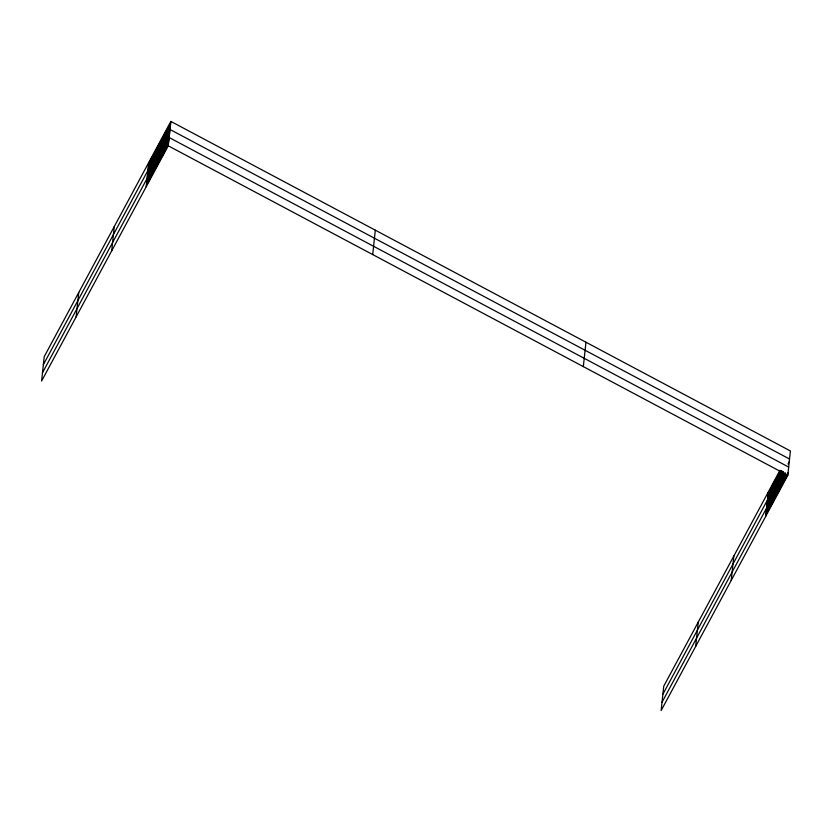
<?xml version="1.0" encoding="UTF-8"?>
<svg xmlns="http://www.w3.org/2000/svg" width="832" height="832" viewBox="0 0 832 832"><rect width="100%" height="100%" fill="white"/><g stroke="black" fill="none" stroke-linecap="round" stroke-linejoin="round"><path stroke-width="1.25" d="M76.118 316.909L78.738 292.521M111.686 250.858L114.306 226.47M146.214 186.742L148.834 162.354M170.872 121.43L44.221 356.637L41.6 381.025L168.251 145.818L170.872 121.43L790.4 450.975L787.779 475.363L661.128 710.57L663.749 686.182L779.99 470.298M372.694 254.571L375.315 230.173M583.336 366.621L585.957 342.222M695.656 646.464L698.277 622.066M731.224 580.403L733.845 556.015M765.742 516.298L768.362 491.899M148.689 163.696L170.726 122.772M148.543 165.038L170.581 124.114M148.398 166.379L170.435 125.455M148.252 167.721L170.29 126.797M148.106 169.062L170.144 128.138M43.358 364.686L169.998 129.47L789.537 459.025M147.826 171.746L169.863 130.811M147.68 173.087L169.718 132.153M147.534 174.429L169.572 133.494M147.389 175.77L169.426 134.836M147.243 177.112L169.281 136.178M42.494 372.736L169.135 137.519L788.674 467.074M146.952 179.837L168.99 138.902M146.806 181.22L168.844 140.286M146.65 182.603L168.688 141.669M146.505 183.986L168.542 143.052M146.359 185.359L168.397 144.435M768.217 493.241L780.458 470.506M768.071 494.582L780.926 470.714M767.926 495.924L781.394 470.912M767.79 497.266L781.862 471.12M767.645 498.607L782.33 471.328M662.886 694.231L782.798 471.526M767.354 501.29L783.266 471.734M767.208 502.632L783.12 473.075M788.018 463.986L789.246 461.708M767.062 503.974L783.588 473.283M766.917 505.315L784.056 473.481M766.771 506.657L785.138 472.555M662.022 702.281L784.992 473.897M766.48 509.382L785.46 474.136M766.334 510.765L785.928 474.386M766.189 512.148L786.386 474.635M766.033 513.531L788.07 472.607M765.887 514.914L787.925 473.98M168.251 145.818L787.779 475.363"/></g></svg>
